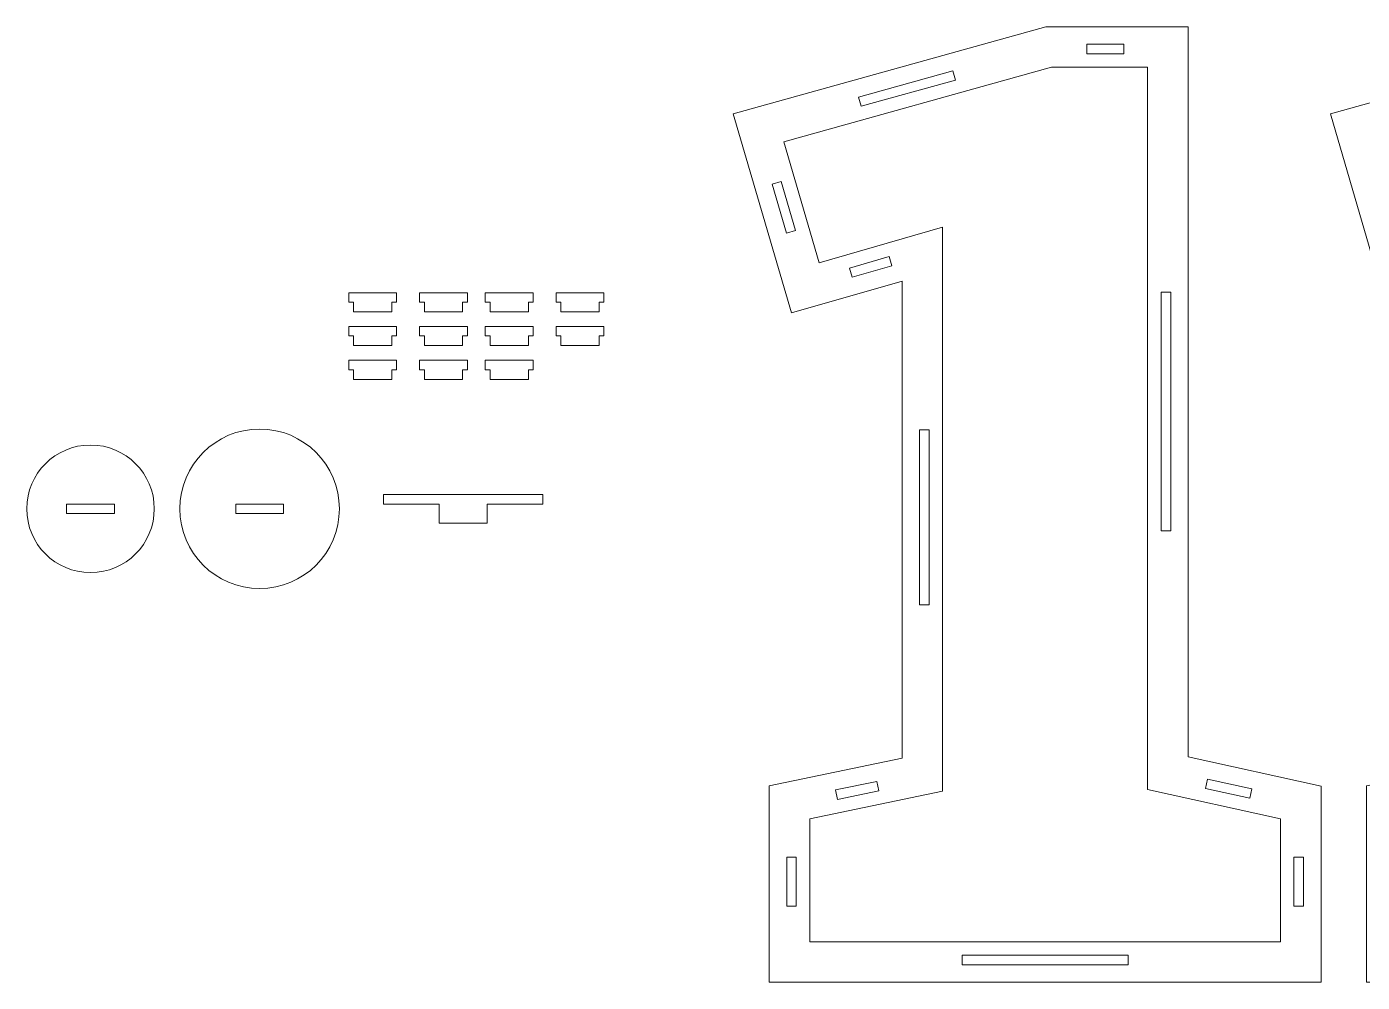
# Model space of a CAD drawing. Header units: centimetres. Extents: x -191 to 212, y -234 to 239.
# Drawn here: x -191.06 to -149.19, y -29.25 to 0.71 of the extents above; entities that cross this region are included whole.
import ezdxf

# ---------------------------------------------------------------- set-up
doc = ezdxf.new("R2010")
doc.units = ezdxf.units.CM
doc.header["$MEASUREMENT"] = 0
doc.layers.add('Capa 1', color=7, linetype='Continuous')

msp = doc.modelspace()

# ---------------------------------------------------------------- linework, layer by layer
at = {"layer": 'Capa 1', "color": 240, "lineweight": 9}
for points, knots in [([(-150.48011, -23.09982), (-150.48011, -23.09982), (-150.48011, -29.2484), (-150.48011, -29.2484), (-150.48011, -29.2484), (-167.77767, -29.2484), (-167.77767, -29.2484), (-167.77767, -29.2484), (-167.77767, -23.09237), (-167.77767, -23.09237), (-167.77767, -23.09237), (-163.61585, -22.22533), (-163.61585, -22.22533), (-163.61585, -22.22533), (-163.61585, -7.26879), (-163.61585, -7.26879), (-163.61585, -7.26879), (-167.08403, -8.2659), (-167.08403, -8.2659), (-167.08403, -8.2659), (-168.90483, -2.02317), (-168.90483, -2.02317), (-168.90483, -2.02317), (-159.10722, 0.70802), (-159.10722, 0.70802), (-159.10722, 0.70802), (-154.64193, 0.70802), (-154.64193, 0.70802), (-154.64193, 0.70802), (-154.64193, -22.18197), (-154.64193, -22.18197), (-154.64193, -22.18197), (-150.48011, -23.09982), (-150.48011, -23.09982)], [0, 0, 0, 0, 0.09090909, 0.09090909, 0.09090909, 0.18181818, 0.18181818, 0.18181818, 0.27272727, 0.27272727, 0.27272727, 0.36363636, 0.36363636, 0.36363636, 0.45454545, 0.45454545, 0.45454545, 0.54545455, 0.54545455, 0.54545455, 0.63636364, 0.63636364, 0.63636364, 0.72727273, 0.72727273, 0.72727273, 0.81818182, 0.81818182, 0.81818182, 0.90909091, 0.90909091, 0.90909091, 1, 1, 1, 1]), ([(-131.75539, -23.09982), (-131.75539, -23.09982), (-131.75539, -29.2484), (-131.75539, -29.2484), (-131.75539, -29.2484), (-149.05295, -29.2484), (-149.05295, -29.2484), (-149.05295, -29.2484), (-149.05295, -23.09237), (-149.05295, -23.09237), (-149.05295, -23.09237), (-144.89113, -22.22533), (-144.89113, -22.22533), (-144.89113, -22.22533), (-144.89113, -7.26879), (-144.89113, -7.26879), (-144.89113, -7.26879), (-148.35931, -8.2659), (-148.35931, -8.2659), (-148.35931, -8.2659), (-150.18011, -2.02317), (-150.18011, -2.02317), (-150.18011, -2.02317), (-140.3825, 0.70802), (-140.3825, 0.70802), (-140.3825, 0.70802), (-135.91721, 0.70802), (-135.91721, 0.70802), (-135.91721, 0.70802), (-135.91721, -22.18197), (-135.91721, -22.18197), (-135.91721, -22.18197), (-131.75539, -23.09982), (-131.75539, -23.09982)], [0, 0, 0, 0, 0.09090909, 0.09090909, 0.09090909, 0.18181818, 0.18181818, 0.18181818, 0.27272727, 0.27272727, 0.27272727, 0.36363636, 0.36363636, 0.36363636, 0.45454545, 0.45454545, 0.45454545, 0.54545455, 0.54545455, 0.54545455, 0.63636364, 0.63636364, 0.63636364, 0.72727273, 0.72727273, 0.72727273, 0.81818182, 0.81818182, 0.81818182, 0.90909091, 0.90909091, 0.90909091, 1, 1, 1, 1]), ([(-157.82426, -0.14051), (-157.82426, -0.14051), (-156.65736, -0.14051), (-156.65736, -0.14051), (-156.65736, -0.14051), (-156.65736, 0.15949), (-156.65736, 0.15949), (-156.65736, 0.15949), (-157.82426, 0.15949), (-157.82426, 0.15949), (-157.82426, 0.15949), (-157.82426, -0.14051), (-157.82426, -0.14051)], [0, 0, 0, 0, 0.25, 0.25, 0.25, 0.5, 0.5, 0.5, 0.75, 0.75, 0.75, 1, 1, 1, 1]), ([(-151.7529, -24.12249), (-151.7529, -24.12249), (-155.91472, -23.20464), (-155.91472, -23.20464), (-155.91472, -23.20464), (-155.91472, -0.56477), (-155.91472, -0.56477), (-155.91472, -0.56477), (-158.93314, -0.56477), (-158.93314, -0.56477), (-158.93314, -0.56477), (-167.32229, -2.90334), (-167.32229, -2.90334), (-167.32229, -2.90334), (-166.21717, -6.69233), (-166.21717, -6.69233), (-166.21717, -6.69233), (-162.34306, -5.57851), (-162.34306, -5.57851), (-162.34306, -5.57851), (-162.34306, -23.26028), (-162.34306, -23.26028), (-162.34306, -23.26028), (-166.50488, -24.12732), (-166.50488, -24.12732), (-166.50488, -24.12732), (-166.50488, -27.97561), (-166.50488, -27.97561), (-166.50488, -27.97561), (-151.7529, -27.97561), (-151.7529, -27.97561), (-151.7529, -27.97561), (-151.7529, -24.12249), (-151.7529, -24.12249)], [0, 0, 0, 0, 0.09090909, 0.09090909, 0.09090909, 0.18181818, 0.18181818, 0.18181818, 0.27272727, 0.27272727, 0.27272727, 0.36363636, 0.36363636, 0.36363636, 0.45454545, 0.45454545, 0.45454545, 0.54545455, 0.54545455, 0.54545455, 0.63636364, 0.63636364, 0.63636364, 0.72727273, 0.72727273, 0.72727273, 0.81818182, 0.81818182, 0.81818182, 0.90909091, 0.90909091, 0.90909091, 1, 1, 1, 1]), ([(-164.89692, -1.7868), (-164.89692, -1.7868), (-161.94404, -0.96366), (-161.94404, -0.96366), (-161.94404, -0.96366), (-162.0246, -0.67467), (-162.0246, -0.67467), (-162.0246, -0.67467), (-164.97748, -1.49782), (-164.97748, -1.49782), (-164.97748, -1.49782), (-164.89692, -1.7868), (-164.89692, -1.7868)], [0, 0, 0, 0, 0.25, 0.25, 0.25, 0.5, 0.5, 0.5, 0.75, 0.75, 0.75, 1, 1, 1, 1]), ([(-166.95401, -5.68122), (-166.95401, -5.68122), (-167.40191, -4.14558), (-167.40191, -4.14558), (-167.40191, -4.14558), (-167.68991, -4.22958), (-167.68991, -4.22958), (-167.68991, -4.22958), (-167.24201, -5.76522), (-167.24201, -5.76522), (-167.24201, -5.76522), (-166.95401, -5.68122), (-166.95401, -5.68122)], [0, 0, 0, 0, 0.25, 0.25, 0.25, 0.5, 0.5, 0.5, 0.75, 0.75, 0.75, 1, 1, 1, 1]), ([(-164.01359, -6.50024), (-164.01359, -6.50024), (-165.25985, -6.85854), (-165.25985, -6.85854), (-165.25985, -6.85854), (-165.17696, -7.14686), (-165.17696, -7.14686), (-165.17696, -7.14686), (-163.93069, -6.78856), (-163.93069, -6.78856), (-163.93069, -6.78856), (-164.01359, -6.50024), (-164.01359, -6.50024)], [0, 0, 0, 0, 0.25, 0.25, 0.25, 0.5, 0.5, 0.5, 0.75, 0.75, 0.75, 1, 1, 1, 1]), ([(-179.61034, -7.93002), (-179.61034, -7.93002), (-179.61034, -8.23002), (-179.61034, -8.23002), (-179.61034, -8.23002), (-180.81034, -8.23002), (-180.81034, -8.23002), (-180.81034, -8.23002), (-180.81034, -7.93002), (-180.81034, -7.93002), (-180.81034, -7.93002), (-180.96034, -7.93002), (-180.96034, -7.93002), (-180.96034, -7.93002), (-180.96034, -7.63002), (-180.96034, -7.63002), (-180.96034, -7.63002), (-179.46034, -7.63002), (-179.46034, -7.63002), (-179.46034, -7.63002), (-179.46034, -7.93002), (-179.46034, -7.93002), (-179.46034, -7.93002), (-179.61034, -7.93002), (-179.61034, -7.93002)], [0, 0, 0, 0, 0.125, 0.125, 0.125, 0.25, 0.25, 0.25, 0.375, 0.375, 0.375, 0.5, 0.5, 0.5, 0.625, 0.625, 0.625, 0.75, 0.75, 0.75, 0.875, 0.875, 0.875, 1, 1, 1, 1]), ([(-177.39001, -7.93002), (-177.39001, -7.93002), (-177.39001, -8.23002), (-177.39001, -8.23002), (-177.39001, -8.23002), (-178.59001, -8.23002), (-178.59001, -8.23002), (-178.59001, -8.23002), (-178.59001, -7.93002), (-178.59001, -7.93002), (-178.59001, -7.93002), (-178.74001, -7.93002), (-178.74001, -7.93002), (-178.74001, -7.93002), (-178.74001, -7.63002), (-178.74001, -7.63002), (-178.74001, -7.63002), (-177.24001, -7.63002), (-177.24001, -7.63002), (-177.24001, -7.63002), (-177.24001, -7.93002), (-177.24001, -7.93002), (-177.24001, -7.93002), (-177.39001, -7.93002), (-177.39001, -7.93002)], [0, 0, 0, 0, 0.125, 0.125, 0.125, 0.25, 0.25, 0.25, 0.375, 0.375, 0.375, 0.5, 0.5, 0.5, 0.625, 0.625, 0.625, 0.75, 0.75, 0.75, 0.875, 0.875, 0.875, 1, 1, 1, 1]), ([(-175.33009, -7.93002), (-175.33009, -7.93002), (-175.33009, -8.23002), (-175.33009, -8.23002), (-175.33009, -8.23002), (-176.53009, -8.23002), (-176.53009, -8.23002), (-176.53009, -8.23002), (-176.53009, -7.93002), (-176.53009, -7.93002), (-176.53009, -7.93002), (-176.68009, -7.93002), (-176.68009, -7.93002), (-176.68009, -7.93002), (-176.68009, -7.63002), (-176.68009, -7.63002), (-176.68009, -7.63002), (-175.18009, -7.63002), (-175.18009, -7.63002), (-175.18009, -7.63002), (-175.18009, -7.93002), (-175.18009, -7.93002), (-175.18009, -7.93002), (-175.33009, -7.93002), (-175.33009, -7.93002)], [0, 0, 0, 0, 0.125, 0.125, 0.125, 0.25, 0.25, 0.25, 0.375, 0.375, 0.375, 0.5, 0.5, 0.5, 0.625, 0.625, 0.625, 0.75, 0.75, 0.75, 0.875, 0.875, 0.875, 1, 1, 1, 1]), ([(-173.10976, -7.93002), (-173.10976, -7.93002), (-173.10976, -8.23002), (-173.10976, -8.23002), (-173.10976, -8.23002), (-174.30976, -8.23002), (-174.30976, -8.23002), (-174.30976, -8.23002), (-174.30976, -7.93002), (-174.30976, -7.93002), (-174.30976, -7.93002), (-174.45976, -7.93002), (-174.45976, -7.93002), (-174.45976, -7.93002), (-174.45976, -7.63002), (-174.45976, -7.63002), (-174.45976, -7.63002), (-172.95976, -7.63002), (-172.95976, -7.63002), (-172.95976, -7.63002), (-172.95976, -7.93002), (-172.95976, -7.93002), (-172.95976, -7.93002), (-173.10976, -7.93002), (-173.10976, -7.93002)], [0, 0, 0, 0, 0.125, 0.125, 0.125, 0.25, 0.25, 0.25, 0.375, 0.375, 0.375, 0.5, 0.5, 0.5, 0.625, 0.625, 0.625, 0.75, 0.75, 0.75, 0.875, 0.875, 0.875, 1, 1, 1, 1]), ([(-155.49046, -7.61727), (-155.49046, -7.61727), (-155.49046, -15.09404), (-155.49046, -15.09404), (-155.49046, -15.09404), (-155.19046, -15.09404), (-155.19046, -15.09404), (-155.19046, -15.09404), (-155.19046, -7.61727), (-155.19046, -7.61727), (-155.19046, -7.61727), (-155.49046, -7.61727), (-155.49046, -7.61727)], [0, 0, 0, 0, 0.25, 0.25, 0.25, 0.5, 0.5, 0.5, 0.75, 0.75, 0.75, 1, 1, 1, 1]), ([(-179.61034, -8.98582), (-179.61034, -8.98582), (-179.61034, -9.28582), (-179.61034, -9.28582), (-179.61034, -9.28582), (-180.81034, -9.28582), (-180.81034, -9.28582), (-180.81034, -9.28582), (-180.81034, -8.98582), (-180.81034, -8.98582), (-180.81034, -8.98582), (-180.96034, -8.98582), (-180.96034, -8.98582), (-180.96034, -8.98582), (-180.96034, -8.68582), (-180.96034, -8.68582), (-180.96034, -8.68582), (-179.46034, -8.68582), (-179.46034, -8.68582), (-179.46034, -8.68582), (-179.46034, -8.98582), (-179.46034, -8.98582), (-179.46034, -8.98582), (-179.61034, -8.98582), (-179.61034, -8.98582)], [0, 0, 0, 0, 0.125, 0.125, 0.125, 0.25, 0.25, 0.25, 0.375, 0.375, 0.375, 0.5, 0.5, 0.5, 0.625, 0.625, 0.625, 0.75, 0.75, 0.75, 0.875, 0.875, 0.875, 1, 1, 1, 1]), ([(-177.39001, -8.98582), (-177.39001, -8.98582), (-177.39001, -9.28582), (-177.39001, -9.28582), (-177.39001, -9.28582), (-178.59001, -9.28582), (-178.59001, -9.28582), (-178.59001, -9.28582), (-178.59001, -8.98582), (-178.59001, -8.98582), (-178.59001, -8.98582), (-178.74001, -8.98582), (-178.74001, -8.98582), (-178.74001, -8.98582), (-178.74001, -8.68582), (-178.74001, -8.68582), (-178.74001, -8.68582), (-177.24001, -8.68582), (-177.24001, -8.68582), (-177.24001, -8.68582), (-177.24001, -8.98582), (-177.24001, -8.98582), (-177.24001, -8.98582), (-177.39001, -8.98582), (-177.39001, -8.98582)], [0, 0, 0, 0, 0.125, 0.125, 0.125, 0.25, 0.25, 0.25, 0.375, 0.375, 0.375, 0.5, 0.5, 0.5, 0.625, 0.625, 0.625, 0.75, 0.75, 0.75, 0.875, 0.875, 0.875, 1, 1, 1, 1]), ([(-175.33009, -8.98582), (-175.33009, -8.98582), (-175.33009, -9.28582), (-175.33009, -9.28582), (-175.33009, -9.28582), (-176.53009, -9.28582), (-176.53009, -9.28582), (-176.53009, -9.28582), (-176.53009, -8.98582), (-176.53009, -8.98582), (-176.53009, -8.98582), (-176.68009, -8.98582), (-176.68009, -8.98582), (-176.68009, -8.98582), (-176.68009, -8.68582), (-176.68009, -8.68582), (-176.68009, -8.68582), (-175.18009, -8.68582), (-175.18009, -8.68582), (-175.18009, -8.68582), (-175.18009, -8.98582), (-175.18009, -8.98582), (-175.18009, -8.98582), (-175.33009, -8.98582), (-175.33009, -8.98582)], [0, 0, 0, 0, 0.125, 0.125, 0.125, 0.25, 0.25, 0.25, 0.375, 0.375, 0.375, 0.5, 0.5, 0.5, 0.625, 0.625, 0.625, 0.75, 0.75, 0.75, 0.875, 0.875, 0.875, 1, 1, 1, 1]), ([(-173.10976, -8.98582), (-173.10976, -8.98582), (-173.10976, -9.28582), (-173.10976, -9.28582), (-173.10976, -9.28582), (-174.30976, -9.28582), (-174.30976, -9.28582), (-174.30976, -9.28582), (-174.30976, -8.98582), (-174.30976, -8.98582), (-174.30976, -8.98582), (-174.45976, -8.98582), (-174.45976, -8.98582), (-174.45976, -8.98582), (-174.45976, -8.68582), (-174.45976, -8.68582), (-174.45976, -8.68582), (-172.95976, -8.68582), (-172.95976, -8.68582), (-172.95976, -8.68582), (-172.95976, -8.98582), (-172.95976, -8.98582), (-172.95976, -8.98582), (-173.10976, -8.98582), (-173.10976, -8.98582)], [0, 0, 0, 0, 0.125, 0.125, 0.125, 0.25, 0.25, 0.25, 0.375, 0.375, 0.375, 0.5, 0.5, 0.5, 0.625, 0.625, 0.625, 0.75, 0.75, 0.75, 0.875, 0.875, 0.875, 1, 1, 1, 1]), ([(-179.61034, -10.04669), (-179.61034, -10.04669), (-179.61034, -10.34669), (-179.61034, -10.34669), (-179.61034, -10.34669), (-180.81034, -10.34669), (-180.81034, -10.34669), (-180.81034, -10.34669), (-180.81034, -10.04669), (-180.81034, -10.04669), (-180.81034, -10.04669), (-180.96034, -10.04669), (-180.96034, -10.04669), (-180.96034, -10.04669), (-180.96034, -9.74669), (-180.96034, -9.74669), (-180.96034, -9.74669), (-179.46034, -9.74669), (-179.46034, -9.74669), (-179.46034, -9.74669), (-179.46034, -10.04669), (-179.46034, -10.04669), (-179.46034, -10.04669), (-179.61034, -10.04669), (-179.61034, -10.04669)], [0, 0, 0, 0, 0.125, 0.125, 0.125, 0.25, 0.25, 0.25, 0.375, 0.375, 0.375, 0.5, 0.5, 0.5, 0.625, 0.625, 0.625, 0.75, 0.75, 0.75, 0.875, 0.875, 0.875, 1, 1, 1, 1]), ([(-177.39001, -10.04669), (-177.39001, -10.04669), (-177.39001, -10.34669), (-177.39001, -10.34669), (-177.39001, -10.34669), (-178.59001, -10.34669), (-178.59001, -10.34669), (-178.59001, -10.34669), (-178.59001, -10.04669), (-178.59001, -10.04669), (-178.59001, -10.04669), (-178.74001, -10.04669), (-178.74001, -10.04669), (-178.74001, -10.04669), (-178.74001, -9.74669), (-178.74001, -9.74669), (-178.74001, -9.74669), (-177.24001, -9.74669), (-177.24001, -9.74669), (-177.24001, -9.74669), (-177.24001, -10.04669), (-177.24001, -10.04669), (-177.24001, -10.04669), (-177.39001, -10.04669), (-177.39001, -10.04669)], [0, 0, 0, 0, 0.125, 0.125, 0.125, 0.25, 0.25, 0.25, 0.375, 0.375, 0.375, 0.5, 0.5, 0.5, 0.625, 0.625, 0.625, 0.75, 0.75, 0.75, 0.875, 0.875, 0.875, 1, 1, 1, 1]), ([(-175.33009, -10.04669), (-175.33009, -10.04669), (-175.33009, -10.34669), (-175.33009, -10.34669), (-175.33009, -10.34669), (-176.53009, -10.34669), (-176.53009, -10.34669), (-176.53009, -10.34669), (-176.53009, -10.04669), (-176.53009, -10.04669), (-176.53009, -10.04669), (-176.68009, -10.04669), (-176.68009, -10.04669), (-176.68009, -10.04669), (-176.68009, -9.74669), (-176.68009, -9.74669), (-176.68009, -9.74669), (-175.18009, -9.74669), (-175.18009, -9.74669), (-175.18009, -9.74669), (-175.18009, -10.04669), (-175.18009, -10.04669), (-175.18009, -10.04669), (-175.33009, -10.04669), (-175.33009, -10.04669)], [0, 0, 0, 0, 0.125, 0.125, 0.125, 0.25, 0.25, 0.25, 0.375, 0.375, 0.375, 0.5, 0.5, 0.5, 0.625, 0.625, 0.625, 0.75, 0.75, 0.75, 0.875, 0.875, 0.875, 1, 1, 1, 1]), ([(-183.7542, -11.90517), (-182.37349, -11.90517), (-181.2542, -13.02446), (-181.2542, -14.40517), (-181.2542, -15.78588), (-182.37349, -16.90517), (-183.7542, -16.90517), (-185.13491, -16.90517), (-186.2542, -15.78588), (-186.2542, -14.40517), (-186.2542, -13.02446), (-185.13491, -11.90517), (-183.7542, -11.90517)], [0, 0, 0, 0, 0.25, 0.25, 0.25, 0.5, 0.5, 0.5, 0.75, 0.75, 0.75, 1, 1, 1, 1]), ([(-162.76732, -17.42028), (-162.76732, -17.42028), (-162.76732, -11.92527), (-162.76732, -11.92527), (-162.76732, -11.92527), (-163.06732, -11.92527), (-163.06732, -11.92527), (-163.06732, -11.92527), (-163.06732, -17.42028), (-163.06732, -17.42028), (-163.06732, -17.42028), (-162.76732, -17.42028), (-162.76732, -17.42028)], [0, 0, 0, 0, 0.25, 0.25, 0.25, 0.5, 0.5, 0.5, 0.75, 0.75, 0.75, 1, 1, 1, 1]), ([(-189.05686, -12.40517), (-187.95229, -12.40517), (-187.05686, -13.3006), (-187.05686, -14.40517), (-187.05686, -15.50974), (-187.95229, -16.40517), (-189.05686, -16.40517), (-190.16143, -16.40517), (-191.05686, -15.50974), (-191.05686, -14.40517), (-191.05686, -13.3006), (-190.16143, -12.40517), (-189.05686, -12.40517)], [0, 0, 0, 0, 0.25, 0.25, 0.25, 0.5, 0.5, 0.5, 0.75, 0.75, 0.75, 1, 1, 1, 1]), ([(-179.87463, -13.95517), (-179.87463, -13.95517), (-174.87463, -13.95517), (-174.87463, -13.95517), (-174.87463, -13.95517), (-174.87463, -14.25517), (-174.87463, -14.25517), (-174.87463, -14.25517), (-176.62463, -14.25517), (-176.62463, -14.25517), (-176.62463, -14.25517), (-176.62463, -14.85517), (-176.62463, -14.85517), (-176.62463, -14.85517), (-178.12463, -14.85517), (-178.12463, -14.85517), (-178.12463, -14.85517), (-178.12463, -14.25517), (-178.12463, -14.25517), (-178.12463, -14.25517), (-179.87463, -14.25517), (-179.87463, -14.25517), (-179.87463, -14.25517), (-179.87463, -13.95517), (-179.87463, -13.95517)], [0, 0, 0, 0, 0.125, 0.125, 0.125, 0.25, 0.25, 0.25, 0.375, 0.375, 0.375, 0.5, 0.5, 0.5, 0.625, 0.625, 0.625, 0.75, 0.75, 0.75, 0.875, 0.875, 0.875, 1, 1, 1, 1]), ([(-189.80686, -14.26017), (-189.80686, -14.26017), (-188.30686, -14.26017), (-188.30686, -14.26017), (-188.30686, -14.26017), (-188.30686, -14.55017), (-188.30686, -14.55017), (-188.30686, -14.55017), (-189.80686, -14.55017), (-189.80686, -14.55017), (-189.80686, -14.55017), (-189.80686, -14.26017), (-189.80686, -14.26017)], [0, 0, 0, 0, 0.25, 0.25, 0.25, 0.5, 0.5, 0.5, 0.75, 0.75, 0.75, 1, 1, 1, 1]), ([(-184.5042, -14.26017), (-184.5042, -14.26017), (-183.0042, -14.26017), (-183.0042, -14.26017), (-183.0042, -14.26017), (-183.0042, -14.55017), (-183.0042, -14.55017), (-183.0042, -14.55017), (-184.5042, -14.55017), (-184.5042, -14.55017), (-184.5042, -14.55017), (-184.5042, -14.26017), (-184.5042, -14.26017)], [0, 0, 0, 0, 0.25, 0.25, 0.25, 0.5, 0.5, 0.5, 0.75, 0.75, 0.75, 1, 1, 1, 1]), ([(-165.63771, -23.51329), (-165.63771, -23.51329), (-164.34627, -23.24425), (-164.34627, -23.24425), (-164.34627, -23.24425), (-164.40746, -22.95055), (-164.40746, -22.95055), (-164.40746, -22.95055), (-165.69889, -23.2196), (-165.69889, -23.2196), (-165.69889, -23.2196), (-165.63771, -23.51329), (-165.63771, -23.51329)], [0, 0, 0, 0, 0.25, 0.25, 0.25, 0.5, 0.5, 0.5, 0.75, 0.75, 0.75, 1, 1, 1, 1]), ([(-154.10319, -23.16971), (-154.10319, -23.16971), (-152.71591, -23.47566), (-152.71591, -23.47566), (-152.71591, -23.47566), (-152.6513, -23.1827), (-152.6513, -23.1827), (-152.6513, -23.1827), (-154.03858, -22.87675), (-154.03858, -22.87675), (-154.03858, -22.87675), (-154.10319, -23.16971), (-154.10319, -23.16971)], [0, 0, 0, 0, 0.25, 0.25, 0.25, 0.5, 0.5, 0.5, 0.75, 0.75, 0.75, 1, 1, 1, 1]), ([(-166.92914, -26.86069), (-166.92914, -26.86069), (-166.92914, -25.32152), (-166.92914, -25.32152), (-166.92914, -25.32152), (-167.22914, -25.32152), (-167.22914, -25.32152), (-167.22914, -25.32152), (-167.22914, -26.86069), (-167.22914, -26.86069), (-167.22914, -26.86069), (-166.92914, -26.86069), (-166.92914, -26.86069)], [0, 0, 0, 0, 0.25, 0.25, 0.25, 0.5, 0.5, 0.5, 0.75, 0.75, 0.75, 1, 1, 1, 1]), ([(-151.32864, -25.32103), (-151.32864, -25.32103), (-151.32864, -26.86045), (-151.32864, -26.86045), (-151.32864, -26.86045), (-151.02864, -26.86045), (-151.02864, -26.86045), (-151.02864, -26.86045), (-151.02864, -25.32103), (-151.02864, -25.32103), (-151.02864, -25.32103), (-151.32864, -25.32103), (-151.32864, -25.32103)], [0, 0, 0, 0, 0.25, 0.25, 0.25, 0.5, 0.5, 0.5, 0.75, 0.75, 0.75, 1, 1, 1, 1]), ([(-156.52881, -28.39987), (-156.52881, -28.39987), (-161.72897, -28.39987), (-161.72897, -28.39987), (-161.72897, -28.39987), (-161.72897, -28.69987), (-161.72897, -28.69987), (-161.72897, -28.69987), (-156.52881, -28.69987), (-156.52881, -28.69987), (-156.52881, -28.69987), (-156.52881, -28.39987), (-156.52881, -28.39987)], [0, 0, 0, 0, 0.25, 0.25, 0.25, 0.5, 0.5, 0.5, 0.75, 0.75, 0.75, 1, 1, 1, 1])]:
    msp.add_open_spline(points, degree=3, knots=knots, dxfattribs=at)

doc.saveas('drawing.dxf')
